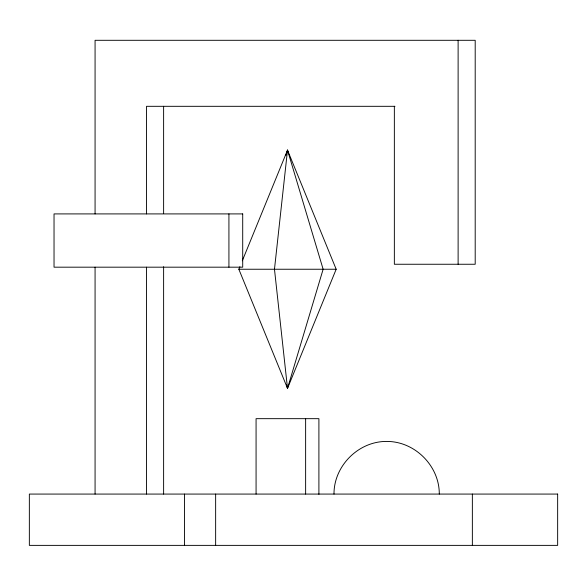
<?xml version="1.0" encoding="UTF-8"?>
<svg xmlns="http://www.w3.org/2000/svg" width="587" height="587" viewBox="0 0 587 587"><rect width="100%" height="100%" fill="white"/><g stroke="black" fill="none" stroke-linecap="round" stroke-linejoin="round"><path stroke-width="0.88" d="M239.885 266.711L238.843 269.242L287.513 388.345L323.136 269.242L287.513 150.147L274.474 269.242L287.513 388.345L336.175 269.242L287.513 150.147L242.299 260.797M333.996 494.071C333.827 465.895 358.474 441.255 386.642 441.431C414.818 441.255 439.465 465.895 439.289 494.071M285.935 155.401L287.513 150.147L287.711 151.967M394.978 106.313L146.53 106.313L146.53 213.91M238.843 269.242L336.175 269.242M286.463 384.845L287.513 388.345M472.359 494.071L472.359 545.374M458.117 40.298L458.117 264.253M394.354 106.313L394.354 264.253L475.199 264.253L475.199 40.298L95.072 40.298L95.072 213.91M318.902 494.327L318.902 418.67L256.071 418.67L256.071 494.071M305.629 418.67L305.629 494.071M287.513 150.147L287.513 151.974M228.923 213.91L228.923 267.18M215.642 494.071L215.642 545.374M184.479 494.071L184.479 545.374M163.619 106.313L163.619 213.565M163.619 266.733L163.619 494.071M146.53 267.18L146.53 494.071M95.072 267.18L95.072 494.071M242.71 213.91L54.033 213.91L54.033 267.18L242.71 267.18L242.71 213.91M557.65 494.071L29.35 494.071L29.35 545.374L557.65 545.374L557.65 494.071"/></g></svg>
